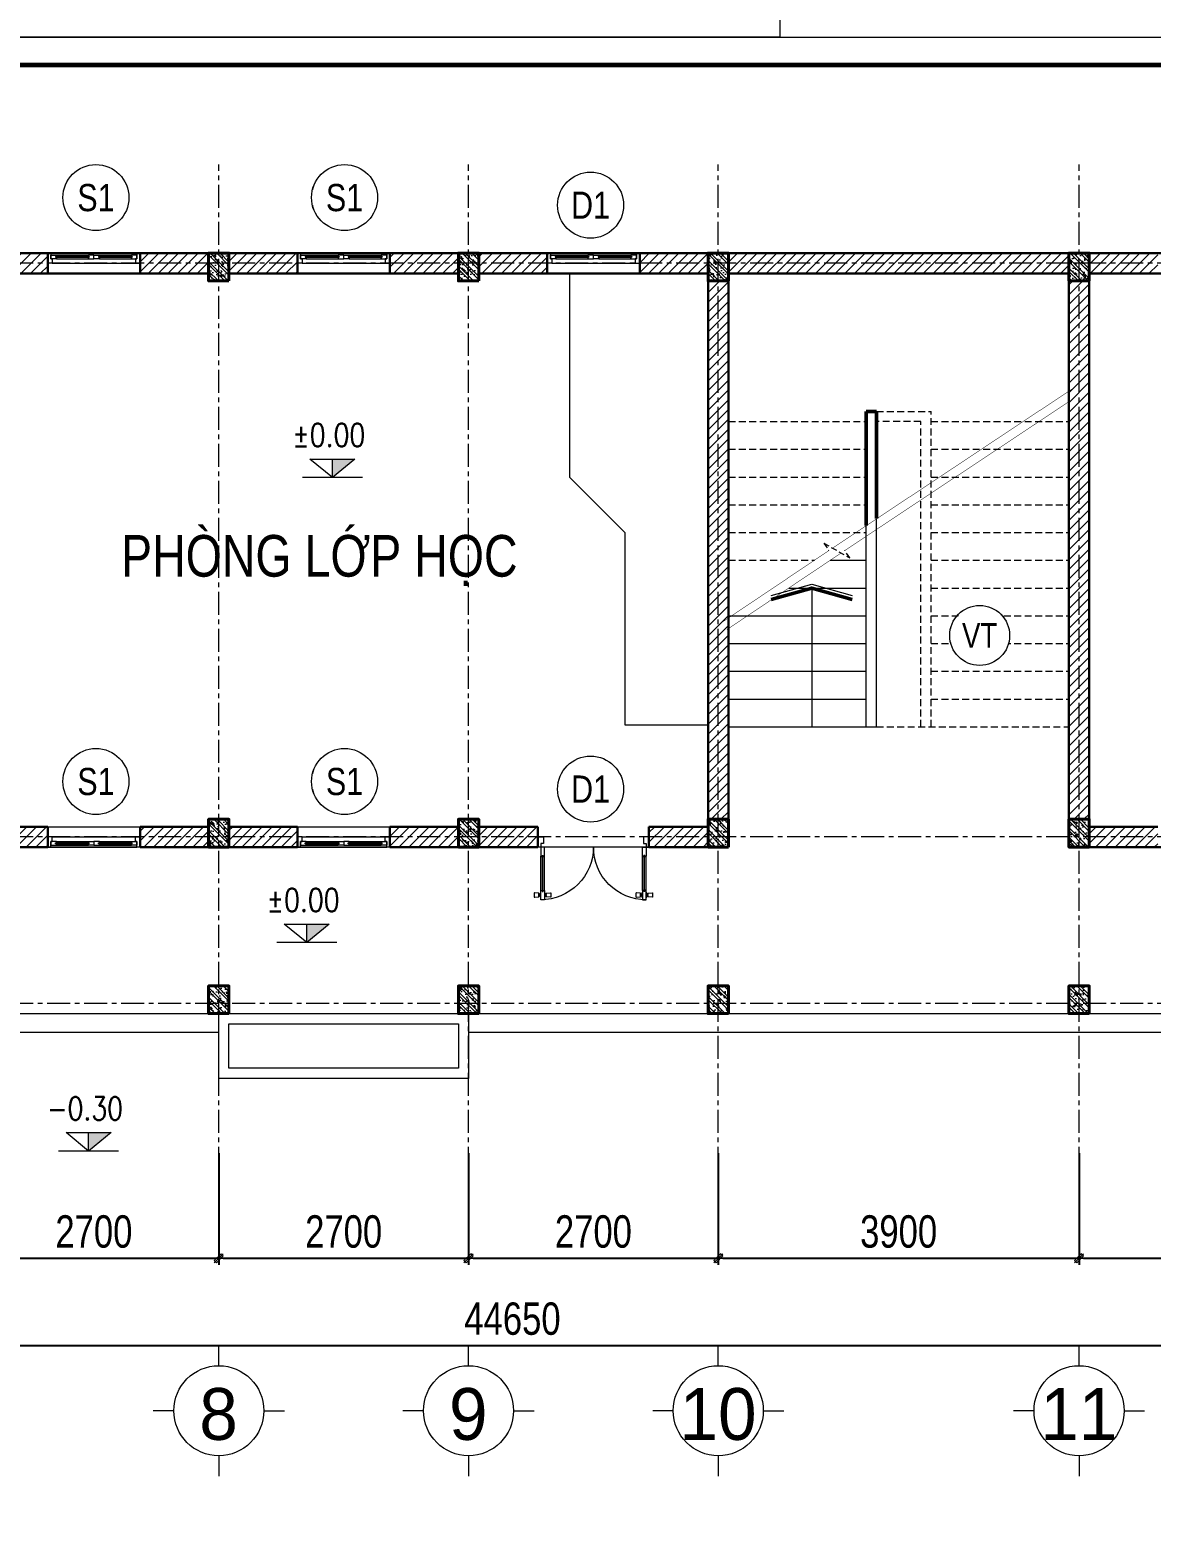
# Model space of a CAD drawing. Header units: millimetres. Extents: x 5243337 to 5938936, y 490824 to 785930.
# Drawn here: x 5810920 to 5823043, y 668511 to 684642 of the extents above; entities that cross this region are included whole.
import ezdxf
from ezdxf.enums import TextEntityAlignment as Align

# ---------------------------------------------------------------- set-up
doc = ezdxf.new("R2010")
doc.units = ezdxf.units.MM
doc.header["$MEASUREMENT"] = 0
doc.header["$PDMODE"] = 32
for name, pattern in [('ACAD_ISO07W100', [3, 0, -3]), ('CENTER', [2, 1.25, -0.25, 0.25, -0.25]), ('HIDDEN', [0.375, 0.25, -0.125]), ('HIDDEN2', [0.1875, 0.125, -0.0625])]:
    doc.linetypes.add(name, pattern=pattern)
doc.layers.get('0').update_dxf_attribs({"lineweight": 0})
doc.layers.get('Defpoints').update_dxf_attribs({"lineweight": 0})
for name, color, linetype, lineweight in [('0.15_Cua', 144, 'Continuous', 15), ('A-WIPEOUT', 254, 'ACAD_ISO07W100', 0), ('cat1', 30, 'Continuous', 50), ('dim', 144, 'Continuous', 13), ('EG Net khuat', 4, 'HIDDEN', 9), ('hatch1', 136, 'Continuous', 9), ('Khungten_LCDI', 7, 'Continuous', 25), ('LC Dim', 8, 'Continuous', 18), ('LC Hatch', 252, 'Continuous', 9), ('LC ISO', 153, 'Continuous', 13), ('LC Khac', 4, 'Continuous', 9), ('LC Net dam 1', 30, 'Continuous', 30), ('LC Net dam2', 6, 'Continuous', 40), ('LC Net manh', 9, 'Continuous', 5), ('LC Net thay', 7, 'Continuous', 25), ('LC Text1', 3, 'Continuous', 20), ('LC Text2', 7, 'Continuous', 25), ('manh1', 67, 'Continuous', 13), ('text', 1, 'Continuous', 20), ('thay1', 63, 'Continuous', 18), ('truc', 76, 'CENTER', 9)]:
    doc.layers.add(name, color=color, linetype=linetype, lineweight=lineweight)
doc.layers.add('KICHTHUOC', color=9, linetype='Continuous')
doc.styles.add('EG Hai', font='VHAVANB.TTF')
doc.styles.add('General text 2', font='arial.ttf')
doc.styles.add('HOATBIF', font='hoatbif.shx', dxfattribs={"width": 0.8})
doc.styles.add('Khungten', font='VHAVAN.TTF', dxfattribs={"width": 0.9, "height": 5000})
doc.styles.add('T1', font='Vnsimli.shx', dxfattribs={"width": 0.8})
doc.styles.add('T2', font='VHARIAL.TTF', dxfattribs={"width": 0.8})
doc.styles.add('Title', font='VHBLACK.TTF')
doc.dimstyles.new('1-100', dxfattribs={"dimscale": 100, "dimtxt": 2.5, "dimasz": 0.35, "dimexe": 0.5, "dimexo": 0, "dimgap": 0.8, "dimtad": 1, "dimdec": 0, "dimzin": 0, "dimdsep": 46, "dimtxsty": 'HOATBIF', "dimblk1": 'DOT', "dimblk2": 'DOT', "dimsah": 1, "dimcen": -1, "dimdle": 1, "dimclrd": 256, "dimclre": 256, "dimclrt": 4, "dimadec": 3, "dimazin": 2, "dimtfac": 0.333333, "dimtdec": 0, "dimtix": 1, "dimtmove": 2, "dimatfit": 3, "dimldrblk": 'DOT', "dimfxl": 1, "dimtvp": 0.833333, "dimtolj": 1, "dimtzin": 0, "dimarcsym": 0})
pattern_1 = [(45, (174971.07, -22090.29), (-53.0330086, 53.0330086), [])]

# ---------------------------------------------------------------- blocks, each defined once
blk = doc.blocks.new('DOT')
at = {"layer": 'dim'}
for p, q in [((-3, 0), (3, 0)), ((-1, -1), (1, 1))]:
    blk.add_line(p, q, dxfattribs=at)
blk.add_lwpolyline([(0.5, 1), (-1, -0.5), (-0.5, -1), (1, 0.5)], close=True, dxfattribs=at)
blk = doc.blocks.new('*D618')
at = {"layer": 'Defpoints', "color": 0, "ltscale": 300, "transparency": 16777216}
for p in [(5793813, 672501), (5838463, 672501), (5838463, 670422)]:
    blk.add_point(p, dxfattribs=at)
at = {"layer": 'LC Dim', "lineweight": -2, "ltscale": 300, "transparency": 16777216}
for p, q in [((5793813, 672501), (5793813, 670352)), ((5838463, 672501), (5838463, 670352)), ((5793862, 670422), (5838414, 670422))]:
    blk.add_line(p, q, dxfattribs=at)
at = {"layer": 'LC Dim', "lineweight": -2, "ltscale": 300, "transparency": 16777216, "xscale": 49, "yscale": 49, "zscale": 49, "rotation": 180}
blk.add_blockref('DOT', (5793813, 670422), dxfattribs=at)
at = {"layer": 'LC Dim', "lineweight": -2, "ltscale": 300, "transparency": 16777216, "xscale": 49, "yscale": 49, "zscale": 49}
blk.add_blockref('DOT', (5838463, 670422), dxfattribs=at)
at = {"layer": 'LC Dim', "color": 4, "ltscale": 300, "transparency": 16777216, "insert": (5816138, 670709), "char_height": 350, "attachment_point": 5, "style": 'HOATBIF'}
blk.add_mtext('\\A1;44650', dxfattribs=at)
blk = doc.blocks.new('_Dot')
at = {"color": 0, "linetype": 'ByBlock', "lineweight": -2}
blk.add_line((-0.5, 0), (-1, 0), dxfattribs=at)
at = {"color": 0, "linetype": 'ByBlock', "const_width": 0.5}
blk.add_lwpolyline([(-0.25, 0, 1), (0.25, 0, 1)], format="xyb", close=True, dxfattribs=at)
blk = doc.blocks.new('*D625')
at = {"layer": 'Defpoints', "color": 0, "ltscale": 300, "transparency": 16777216}
for p in [(5810263, 672501), (5812963, 672501), (5812963, 671364)]:
    blk.add_point(p, dxfattribs=at)
at = {"layer": 'LC Dim', "lineweight": -2, "ltscale": 300, "transparency": 16777216}
for p, q in [((5810263, 672501), (5810263, 671294)), ((5812963, 672501), (5812963, 671294)), ((5810312, 671364), (5812914, 671364))]:
    blk.add_line(p, q, dxfattribs=at)
at = {"layer": 'LC Dim', "lineweight": -2, "ltscale": 300, "transparency": 16777216, "xscale": 49, "yscale": 49, "zscale": 49, "rotation": 180}
blk.add_blockref('DOT', (5810263, 671364), dxfattribs=at)
at = {"layer": 'LC Dim', "lineweight": -2, "ltscale": 300, "transparency": 16777216, "xscale": 49, "yscale": 49, "zscale": 49}
blk.add_blockref('DOT', (5812963, 671364), dxfattribs=at)
at = {"layer": 'LC Dim', "color": 4, "ltscale": 300, "transparency": 16777216, "insert": (5811613, 671651), "char_height": 350, "attachment_point": 5, "style": 'HOATBIF'}
blk.add_mtext('\\A1;2700', dxfattribs=at)
blk = doc.blocks.new('*D627')
at = {"layer": 'Defpoints', "color": 0, "ltscale": 300, "transparency": 16777216}
for p in [(5812963, 672501), (5815663, 672501), (5815663, 671364)]:
    blk.add_point(p, dxfattribs=at)
at = {"layer": 'LC Dim', "lineweight": -2, "ltscale": 300, "transparency": 16777216}
for p, q in [((5812963, 672501), (5812963, 671294)), ((5815663, 672501), (5815663, 671294)), ((5813012, 671364), (5815614, 671364))]:
    blk.add_line(p, q, dxfattribs=at)
at = {"layer": 'LC Dim', "lineweight": -2, "ltscale": 300, "transparency": 16777216, "xscale": 49, "yscale": 49, "zscale": 49, "rotation": 180}
blk.add_blockref('DOT', (5812963, 671364), dxfattribs=at)
at = {"layer": 'LC Dim', "lineweight": -2, "ltscale": 300, "transparency": 16777216, "xscale": 49, "yscale": 49, "zscale": 49}
blk.add_blockref('DOT', (5815663, 671364), dxfattribs=at)
at = {"layer": 'LC Dim', "color": 4, "ltscale": 300, "transparency": 16777216, "insert": (5814313, 671651), "char_height": 350, "attachment_point": 5, "style": 'HOATBIF'}
blk.add_mtext('\\A1;2700', dxfattribs=at)
blk = doc.blocks.new('*D628')
at = {"layer": 'Defpoints', "color": 0, "ltscale": 300, "transparency": 16777216}
for p in [(5815663, 672501), (5818363, 672501), (5818363, 671364)]:
    blk.add_point(p, dxfattribs=at)
at = {"layer": 'LC Dim', "lineweight": -2, "ltscale": 300, "transparency": 16777216}
for p, q in [((5815663, 672501), (5815663, 671294)), ((5818363, 672501), (5818363, 671294)), ((5815712, 671364), (5818314, 671364))]:
    blk.add_line(p, q, dxfattribs=at)
at = {"layer": 'LC Dim', "lineweight": -2, "ltscale": 300, "transparency": 16777216, "xscale": 49, "yscale": 49, "zscale": 49, "rotation": 180}
blk.add_blockref('DOT', (5815663, 671364), dxfattribs=at)
at = {"layer": 'LC Dim', "lineweight": -2, "ltscale": 300, "transparency": 16777216, "xscale": 49, "yscale": 49, "zscale": 49}
blk.add_blockref('DOT', (5818363, 671364), dxfattribs=at)
at = {"layer": 'LC Dim', "color": 4, "ltscale": 300, "transparency": 16777216, "insert": (5817013, 671651), "char_height": 350, "attachment_point": 5, "style": 'HOATBIF'}
blk.add_mtext('\\A1;2700', dxfattribs=at)
blk = doc.blocks.new('*D629')
at = {"layer": 'Defpoints', "color": 0, "ltscale": 300, "transparency": 16777216}
for p in [(5818363, 672501), (5822263, 672501), (5822263, 671364)]:
    blk.add_point(p, dxfattribs=at)
at = {"layer": 'LC Dim', "lineweight": -2, "ltscale": 300, "transparency": 16777216}
for p, q in [((5818363, 672501), (5818363, 671294)), ((5822263, 672501), (5822263, 671294)), ((5818412, 671364), (5822214, 671364))]:
    blk.add_line(p, q, dxfattribs=at)
at = {"layer": 'LC Dim', "lineweight": -2, "ltscale": 300, "transparency": 16777216, "xscale": 49, "yscale": 49, "zscale": 49, "rotation": 180}
blk.add_blockref('DOT', (5818363, 671364), dxfattribs=at)
at = {"layer": 'LC Dim', "lineweight": -2, "ltscale": 300, "transparency": 16777216, "xscale": 49, "yscale": 49, "zscale": 49}
blk.add_blockref('DOT', (5822263, 671364), dxfattribs=at)
at = {"layer": 'LC Dim', "color": 4, "ltscale": 300, "transparency": 16777216, "insert": (5820313, 671651), "char_height": 350, "attachment_point": 5, "style": 'HOATBIF'}
blk.add_mtext('\\A1;3900', dxfattribs=at)
blk = doc.blocks.new('*D630')
at = {"layer": 'Defpoints', "color": 0, "ltscale": 300, "transparency": 16777216}
for p in [(5822263, 672501), (5824963, 672501), (5824963, 671364)]:
    blk.add_point(p, dxfattribs=at)
at = {"layer": 'LC Dim', "lineweight": -2, "ltscale": 300, "transparency": 16777216}
for p, q in [((5822263, 672501), (5822263, 671294)), ((5824963, 672501), (5824963, 671294)), ((5822312, 671364), (5824914, 671364))]:
    blk.add_line(p, q, dxfattribs=at)
at = {"layer": 'LC Dim', "lineweight": -2, "ltscale": 300, "transparency": 16777216, "xscale": 49, "yscale": 49, "zscale": 49, "rotation": 180}
blk.add_blockref('DOT', (5822263, 671364), dxfattribs=at)
at = {"layer": 'LC Dim', "lineweight": -2, "ltscale": 300, "transparency": 16777216, "xscale": 49, "yscale": 49, "zscale": 49}
blk.add_blockref('DOT', (5824963, 671364), dxfattribs=at)
at = {"layer": 'LC Dim', "color": 4, "ltscale": 300, "transparency": 16777216, "insert": (5823613, 671651), "char_height": 350, "attachment_point": 5, "style": 'HOATBIF'}
blk.add_mtext('\\A1;2700', dxfattribs=at)
blk = doc.blocks.new('TTRUC')
at = {"layer": 'LC ISO'}
for p, q in [((0, 6.95), (0, 10.13)), ((-6.95, 0), (-10.13, 0)), ((6.95, 0), (10.13, 0)), ((0, -6.95), (0, -10.13))]:
    blk.add_line(p, q, dxfattribs=at)
at = {"layer": 'LC Net manh'}
blk.add_circle((0, 0), 6.95, dxfattribs=at)
blk = doc.blocks.new('fsdfgsg')
at = {"layer": 'LC Hatch', "ltscale": 2}
h = blk.add_hatch(dxfattribs=at)
h.set_pattern_fill('BTCT', color=256, scale=20, angle=270)
h.set_pattern_definition([(320, (-309198.05, -458467.84), (-12.550427, -143.452037), [15, -165]), (265, (-309198.05, -458467.84), (150.438427, 27.750267), [12, -132]), (10.4514, (-309199.1, -458479.8), (137.88791, -115.701876), [12.748038, -140.228422]), (316.1842, (-309158.05, -458467.84), (-33.103803, -213.44821), [22.5, -247.5]), (6.6356, (-309160.81, -458485.63), (194.823574, -186.93254), [19.12206, -210.3426]), (261.1842, (-309158.05, -458467.84), (194.82372, -186.93239), [18, -198]), (291, (-309168.05, -458487.84), (-80.523778, -119.38141), [15, -165]), (236, (-309168.05, -458487.84), (145.03001, -48.663066), [12, -132]), (341.4514, (-309174.77, -458497.79), (64.5061, -168.044526), [12.748038, -140.228422]), (307.5, (-309198.055, -458467.84), (66.578771, -2.431971), [0, -130.4, 0, -134, 0, -132.5]), (277.5, (-309198.055, -458467.84), (78.882342, -52.6139075), [0, -76.4, 0, -127.4, 0, -50.5]), (237.5, (-309198.055, -458423.24), (-4.5109743, -106.764487), [0, -50, 0, -156, 0, -207]), (227.5, (-309198.055, -458403.24), (20.020996, -116.637234), [0, -65, 0, -103.6, 0, -147]), (315, (-309198.055, -458467.84), (53.033009, 53.033009), []), (315, (-309198.055, -458503.196), (53.033009, 53.033009), [])])
h.paths.add_polyline_path([(-110, 190), (-110, -110), (110, -110), (110, 190)])
at = {"layer": 'LC Net dam2', "ltscale": 2}
blk.add_lwpolyline([(110, -110), (110, 190), (-110, 190), (-110, -110)], close=True, dxfattribs=at)
blk = doc.blocks.new('*U62')
for p, q in [((35, 0), (965, 0)), ((50, -110), (950, -110)), ((560, -20), (905, -20)), ((560, -60), (905, -60))]:
    blk.add_line(p, q)
at = {"color": 8, "lineweight": 5}
for p, q in [((95, -20), (440, -20)), ((95, -35), (440, -35)), ((95, -45), (440, -45)), ((95, -60), (440, -60)), ((560, -20), (905, -20)), ((560, -35), (905, -35)), ((560, -45), (905, -45)), ((560, -60), (905, -60))]:
    blk.add_line(p, q, dxfattribs=at)
for points in [[(0, 0), (35, 0), (35, -60), (50, -60), (50, -110), (0, -110), (0, 0)], [(1000, 0), (965, 0), (965, -60), (950, -60), (950, -110), (1000, -110), (1000, 0)], [(560, -45), (560, -60), (500, -60), (500, -20), (560, -20), (560, -35), (550, -35), (550, -45), (560, -45)], [(905, -45), (905, -60), (965, -60), (965, -20), (905, -20), (905, -35), (915, -35), (915, -45), (905, -45)]]:
    blk.add_lwpolyline(points)
for points in [[(35, -20), (95, -20), (95, -35), (85, -35), (85, -45), (95, -45), (95, -60), (35, -60)], [(500, -20), (440, -20), (440, -35), (450, -35), (450, -45), (440, -45), (440, -60), (500, -60)]]:
    blk.add_lwpolyline(points, close=True)
for points in [[(95, -29, -0.312187), (102, -35, -0.312187)], [(95, -51, 0.312187), (102, -45, 0.312187)], [(440, -29, 0.312187), (433, -35, 0.312187)], [(440, -51, -0.312187), (433, -45, -0.312187)]]:
    blk.add_lwpolyline(points, format="xyb", dxfattribs=at)
for centre, start, end in [((559, -37), 14.2151, 83.5658), ((559, -43), 276.4342, 345.7849), ((906, -37), 96.4342, 165.7849), ((906, -43), 194.2151, 263.5658)]:
    blk.add_arc(centre, 8.25, start, end, dxfattribs=at)
blk = doc.blocks.new('*U19')
at = {"layer": 'A-WIPEOUT'}
blk.add_lwpolyline([(0, 4.25), (-2.5, 3.44), (-4.04, 1.31), (-4.04, -1.31), (-2.5, -3.44), (0, -4.25), (2.5, -3.44), (4.04, -1.31), (4.04, 1.31), (2.5, 3.44)], close=True, dxfattribs=at)
blk.add_wipeout([(0, 4.25), (-2.5, 3.44), (-4.04, 1.31), (-4.04, -1.31), (-2.5, -3.44), (0, -4.25), (2.5, -3.44), (4.04, -1.31), (4.04, 1.31), (2.5, 3.44)]).dxf.layer = 'A-WIPEOUT'
blk.add_circle((0, 0), 4.25)
at = {"layer": 'text', "style": 'General text 2', "width": 0.8, "flags": 8}
blk.add_attdef('SYMBOL', text='', height=3.5, dxfattribs=at).set_placement((0, 0), align=Align.MIDDLE_CENTER)
blk = doc.blocks.new('*U58')
for p, q in [((30, -469), (30, -100)), ((70, -469), (70, -100)), ((1130, -469), (1130, -100)), ((1170, -469), (1170, -100))]:
    blk.add_line(p, q)
at = {"color": 8, "lineweight": 9}
for p, q in [((48, -479), (48, -90)), ((52, -479), (52, -90)), ((1148, -479), (1148, -90)), ((1152, -479), (1152, -90))]:
    blk.add_line(p, q, dxfattribs=at)
for points in [[(30, 0), (0, 0), (0, 110), (60, 110), (60, 40), (30, 40), (30, 0)], [(55, -100), (70, -100), (70, 0), (30, 0), (30, -100), (45, -100), (45, -90), (55, -90), (55, -100)], [(1145, -100), (1130, -100), (1130, 0), (1170, 0), (1170, -100), (1155, -100), (1155, -90), (1145, -90), (1145, -100)], [(1170, 0), (1200, 0), (1200, 110), (1140, 110), (1140, 40), (1170, 40), (1170, 0)], [(55, -469), (70, -469), (70, -569), (30, -569), (30, -469), (45, -469), (45, -479), (55, -479), (55, -469)], [(1145, -469), (1130, -469), (1130, -569), (1170, -569), (1170, -469), (1155, -469), (1155, -479), (1145, -479), (1145, -469)], [(20, -514), (10, -514), (10, -524), (20, -524)], [(80, -514), (90, -514), (90, -524), (80, -524)], [(1120, -514), (1110, -514), (1110, -524), (1120, -524)], [(1180, -514), (1190, -514), (1190, -524), (1180, -524)]]:
    blk.add_lwpolyline(points)
for points in [[(5, -498), (-35, -494, 0.443716), (-40, -499), (-40, -538, 0.443716), (-35, -543), (5, -539, 0.385314), (10, -534), (10, -503, 0.385314)], [(95, -498), (135, -494, -0.443716), (140, -499), (140, -538, -0.443716), (135, -543), (95, -539, -0.385314), (90, -534), (90, -503, -0.385314)], [(1105, -498), (1065, -494, 0.443716), (1060, -499), (1060, -538, 0.443716), (1065, -543), (1105, -539, 0.385314), (1110, -534), (1110, -503, 0.385314)], [(1195, -498), (1235, -494, -0.443716), (1240, -499), (1240, -538, -0.443716), (1235, -543), (1195, -539, -0.385314), (1190, -534), (1190, -503, -0.385314)]]:
    blk.add_lwpolyline(points, format="xyb", close=True)
at = {"color": 8, "lineweight": 5}
for centre, start, end in [((32, -1), 269.7667, 0.0919), ((1168, -1), 179.9081, 270.2333)]:
    blk.add_arc(centre, 568, start, end, dxfattribs=at)
at = {"color": 8, "lineweight": 9}
for centre, start, end in [((47, -99), 186.4342, 273.2898), ((53, -99), 266.7102, 353.5658), ((1147, -99), 186.4342, 273.2898), ((1153, -99), 266.7102, 353.5658), ((47, -470), 86.7102, 173.5658), ((53, -470), 6.4342, 93.2898), ((1147, -470), 86.7102, 173.5658), ((1153, -470), 6.4342, 93.2898)]:
    blk.add_arc(centre, 8.25, start, end, dxfattribs=at)
for centre, start, end in [((70, -519), 143.1301, 216.8699), ((30, -519), 323.1301, 36.8699), ((1170, -519), 143.1301, 216.8699), ((1130, -519), 323.1301, 36.8699)]:
    blk.add_arc(centre, 50, start, end)
blk = doc.blocks.new('Caodo1')
at = {"layer": 'LC Text1'}
blk.add_hatch(color=256, dxfattribs=at).paths.add_polyline_path([(0, 200), (0, 0), (243, 200)])
for p, q in [((0, 0), (0, 200)), ((324, 0), (-324, 0))]:
    blk.add_line(p, q, dxfattribs=at)
blk.add_lwpolyline([(-243, 200), (243, 200), (0, 0), (0, 0)], close=True, dxfattribs=at)
at = {"layer": 'LC Text1', "style": 'T1', "width": 0.8}
blk.add_attdef('%%P0,00', text='', height=250, dxfattribs=at).set_placement((-39, 460), align=Align.MIDDLE_CENTER)
blk = doc.blocks.new('ha tang Nui Beo')
at = {"layer": 'Defpoints', "lineweight": 0}
blk.add_lwpolyline([(-1200, -14850), (-1200, 14850), (40800, 14850), (40800, -14850)], close=True, dxfattribs=at)
at = {"layer": 'Khungten_LCDI', "color": 5, "lineweight": 60}
blk.add_lwpolyline([(0, -14650), (0, 14650), (40600, 14650), (40600, -14650)], close=True, dxfattribs=at)
at = {"color": 7, "style": 'Khungten', "width": 0.8}
for tag, p in [('REVISION', (39499, -10746)), ('NGAYHT', (39546, -11609))]:
    blk.add_attdef(tag, text='', height=200, dxfattribs=at).set_placement(p, align=Align.CENTER)
at = {"layer": 'LC Text1', "style": 'Title', "width": 1.485915}
for tag, p, p2 in [('TENBANVE1', (36913, -8886), (40339, -8886)), ('TENBANVE2', (36913, -9562), (40339, -9562))]:
    blk.add_attdef(tag, text='', height=250, dxfattribs=at).set_placement(p, p2, align=Align.FIT)
at = {"layer": 'LC Text1', "style": 'Title', "width": 0.7}
blk.add_attdef('SOBANVE', text='', height=250, dxfattribs=at).set_placement((39562, -13896), align=Align.CENTER)

msp = doc.modelspace()

# ---------------------------------------------------------------- hatches: boundary and pattern name
at = {"layer": 'hatch1'}
h = msp.add_hatch(dxfattribs=at)
h.set_pattern_fill('ANSI31', color=256, scale=600)
h.set_pattern_definition(pattern_1)
h.paths.add_polyline_path([(5794773.2, 682228.5), (5793923.2, 682228.5), (5793923.2, 682008.5), (5794773.2, 682008.5)])
h.paths.add_polyline_path([(5796403.2, 682228.5), (5795773.2, 682228.5), (5795773.2, 682118.5), (5795773.2, 682008.5), (5796403.2, 682008.5)])
h.paths.add_polyline_path([(5797363.2, 682228.5), (5796623.2, 682228.5), (5796623.2, 682008.5), (5797363.2, 682008.5)])
h.paths.add_polyline_path([(5799103.2, 682228.5), (5798363.2, 682228.5), (5798363.2, 682118.5), (5798363.2, 682008.5), (5799103.2, 682008.5)])
h.paths.add_polyline_path([(5800063.2, 682228.5), (5799323.2, 682228.5), (5799323.2, 682008.5), (5800063.2, 682008.5)])
h.paths.add_polyline_path([(5801803.2, 682228.5), (5801063.2, 682228.5), (5801063.2, 682118.5), (5801063.2, 682008.5), (5801803.2, 682008.5)])
h.paths.add_polyline_path([(5802763.2, 682228.5), (5802023.2, 682228.5), (5802023.2, 682008.5), (5802763.2, 682008.5)])
h.paths.add_polyline_path([(5804503.2, 682228.5), (5803763.2, 682228.5), (5803763.2, 682118.5), (5803763.2, 682008.5), (5804503.2, 682008.5)])
h.paths.add_polyline_path([(5805463.2, 682228.5), (5804723.2, 682228.5), (5804723.2, 682008.5), (5805463.2, 682008.5)])
h.paths.add_polyline_path([(5807203.2, 682228.5), (5806463.2, 682228.5), (5806463.2, 682118.5), (5806463.2, 682008.5), (5807203.2, 682008.5)])
h.paths.add_polyline_path([(5808163.2, 682228.5), (5807423.2, 682228.5), (5807423.2, 682008.5), (5808163.2, 682008.5)])
h.paths.add_polyline_path([(5809903.2, 682228.5), (5809163.2, 682228.5), (5809163.2, 682118.5), (5809163.2, 682008.5), (5809903.2, 682008.5)])
h.paths.add_polyline_path([(5811113.2, 682228.5), (5810373.2, 682228.5), (5810373.2, 682008.5), (5811113.2, 682008.5)])
h.paths.add_polyline_path([(5812853.2, 682228.5), (5812113.2, 682228.5), (5812113.2, 682118.5), (5812113.2, 682008.5), (5812853.2, 682008.5)])
h.paths.add_polyline_path([(5813813.2, 682228.5), (5813073.2, 682228.5), (5813073.2, 682008.5), (5813813.2, 682008.5)])
h.paths.add_polyline_path([(5815553.2, 682228.5), (5814813.2, 682228.5), (5814813.2, 682118.5), (5814813.2, 682008.5), (5815553.2, 682008.5)])
h.paths.add_polyline_path([(5816513.2, 682228.5), (5815773.2, 682228.5), (5815773.2, 682008.5), (5816513.2, 682008.5)])
h.paths.add_polyline_path([(5818253.2, 682228.5), (5817513.2, 682228.5), (5817513.2, 682118.5), (5817513.2, 682008.5), (5818253.2, 682008.5)])
h.paths.add_polyline_path([(5822153.2, 682228.5), (5818473.2, 682228.5), (5818473.2, 682008.5), (5822153.2, 682008.5)])
h.paths.add_polyline_path([(5823113.2, 682228.5), (5822373.2, 682228.5), (5822373.2, 682008.5), (5823113.2, 682008.5)])
h.paths.add_polyline_path([(5824853.2, 682228.5), (5824113.2, 682228.5), (5824113.2, 682118.5), (5824113.2, 682008.5), (5824853.2, 682008.5)])
h.paths.add_polyline_path([(5825813.2, 682228.5), (5825073.2, 682228.5), (5825073.2, 682008.5), (5825813.2, 682008.5)])
h.paths.add_polyline_path([(5827553.2, 682228.5), (5826813.2, 682228.5), (5826813.2, 682118.5), (5826813.2, 682008.5), (5827553.2, 682008.5)])
h.paths.add_polyline_path([(5828513.2, 682228.5), (5827773.2, 682228.5), (5827773.2, 682008.5), (5828513.2, 682008.5)])
h.paths.add_polyline_path([(5830253.2, 682228.5), (5829513.2, 682228.5), (5829513.2, 682008.5), (5830253.2, 682008.5)])
h.paths.add_polyline_path([(5831213.2, 682228.5), (5830473.2, 682228.5), (5830473.2, 682008.5), (5831213.2, 682008.5)])
h.paths.add_polyline_path([(5832953.2, 682228.5), (5832213.2, 682228.5), (5832213.2, 682118.5), (5832213.2, 682008.5), (5832953.2, 682008.5)])
h.paths.add_polyline_path([(5833913.2, 682228.5), (5833173.2, 682228.5), (5833173.2, 682008.5), (5833913.2, 682008.5)])
h.paths.add_polyline_path([(5835653.2, 682228.5), (5834913.2, 682228.5), (5834913.2, 682118.5), (5834913.2, 682008.5), (5835653.2, 682008.5)])
h.paths.add_polyline_path([(5836613.2, 682228.5), (5835873.2, 682228.5), (5835873.2, 682008.5), (5836613.2, 682008.5)])
h.paths.add_polyline_path([(5838353.2, 682228.5), (5837613.2, 682228.5), (5837613.2, 682118.5), (5837613.2, 682008.5), (5838353.2, 682008.5)])
h = msp.add_hatch(dxfattribs=at)
h.set_pattern_fill('ANSI31', color=256, scale=600)
h.set_pattern_definition(pattern_1)
h.paths.add_polyline_path([(5822373.2, 681928.5), (5822153.2, 681928.5), (5822153.2, 676108.5), (5822373.2, 676108.5)])
h = msp.add_hatch(dxfattribs=at)
h.set_pattern_fill('ANSI31', color=256, scale=600)
h.set_pattern_definition(pattern_1)
h.paths.add_polyline_path([(5794663.2, 676028.5), (5793923.2, 676028.5), (5793923.2, 675808.5), (5794663.2, 675808.5), (5794663.2, 675918.5)])
h.paths.add_polyline_path([(5796403.2, 676028.5), (5795663.2, 676028.5), (5795663.2, 675808.5), (5796403.2, 675808.5)])
h.paths.add_polyline_path([(5797363.2, 676028.5), (5796623.2, 676028.5), (5796623.2, 675808.5), (5797363.2, 675808.5), (5797363.2, 675918.5)])
h.paths.add_polyline_path([(5799103.2, 676028.5), (5798363.2, 676028.5), (5798363.2, 675808.5), (5799103.2, 675808.5)])
h.paths.add_polyline_path([(5799963.2, 676028.5), (5799323.2, 676028.5), (5799323.2, 675808.5), (5799963.2, 675808.5)])
h.paths.add_polyline_path([(5801803.2, 676028.5), (5801163.2, 676028.5), (5801163.2, 675808.5), (5801803.2, 675808.5)])
h.paths.add_polyline_path([(5802763.2, 675918.5), (5802763.2, 676028.5), (5802023.2, 676028.5), (5802023.2, 675808.5), (5802763.2, 675808.5)])
h.paths.add_polyline_path([(5804503.2, 676028.5), (5803763.2, 676028.5), (5803763.2, 675808.5), (5804503.2, 675808.5)])
h.paths.add_polyline_path([(5805463.2, 675918.5), (5805463.2, 676028.5), (5804723.2, 676028.5), (5804723.2, 675808.5), (5805463.2, 675808.5)])
h.paths.add_polyline_path([(5807203.2, 676028.5), (5806463.2, 676028.5), (5806463.2, 675808.5), (5807203.2, 675808.5)])
h.paths.add_polyline_path([(5808063.2, 676028.5), (5807423.2, 676028.5), (5807423.2, 675808.5), (5808063.2, 675808.5)])
h.paths.add_polyline_path([(5809903.2, 676028.5), (5809263.2, 676028.5), (5809263.2, 675808.5), (5809903.2, 675808.5)])
h.paths.add_polyline_path([(5811113.2, 676028.5), (5810373.2, 676028.5), (5810373.2, 675808.5), (5811113.2, 675808.5), (5811113.2, 675918.5)])
h.paths.add_polyline_path([(5812853.2, 676028.5), (5812113.2, 676028.5), (5812113.2, 675808.5), (5812853.2, 675808.5)])
h.paths.add_polyline_path([(5813813.2, 675918.5), (5813813.2, 676028.5), (5813073.2, 676028.5), (5813073.2, 675808.5), (5813813.2, 675808.5)])
h.paths.add_polyline_path([(5815553.2, 676028.5), (5814813.2, 676028.5), (5814813.2, 675808.5), (5815553.2, 675808.5)])
h.paths.add_polyline_path([(5816413.2, 676028.5), (5815773.2, 676028.5), (5815773.2, 675808.5), (5816413.2, 675808.5)])
h.paths.add_polyline_path([(5818253.2, 676028.5), (5817613.2, 676028.5), (5817613.2, 675808.5), (5818253.2, 675808.5)])
h.paths.add_polyline_path([(5823113.2, 676028.5), (5822373.2, 676028.5), (5822373.2, 675808.5), (5823113.2, 675808.5)])
h.paths.add_polyline_path([(5824853.2, 676028.5), (5824113.2, 676028.5), (5824113.2, 675808.5), (5824853.2, 675808.5)])
h.paths.add_polyline_path([(5825813.2, 675918.5), (5825813.2, 676028.5), (5825073.2, 676028.5), (5825073.2, 675808.5), (5825813.2, 675808.5)])
h.paths.add_polyline_path([(5827553.2, 676028.5), (5826813.2, 676028.5), (5826813.2, 675808.5), (5827553.2, 675808.5)])
h.paths.add_polyline_path([(5828413.2, 675918.5), (5828413.2, 676028.5), (5827773.2, 676028.5), (5827773.2, 675808.5), (5828413.2, 675808.5)])
h.paths.add_polyline_path([(5830253.2, 676028.5), (5829613.2, 676028.5), (5829613.2, 675808.5), (5830253.2, 675808.5)])
h.paths.add_polyline_path([(5831113.2, 676028.5), (5830473.2, 676028.5), (5830473.2, 675808.5), (5831113.2, 675808.5)])
h.paths.add_polyline_path([(5832953.2, 676028.5), (5832313.2, 676028.5), (5832313.2, 675808.5), (5832953.2, 675808.5)])
h.paths.add_polyline_path([(5833913.2, 675918.5), (5833913.2, 676028.5), (5833173.2, 676028.5), (5833173.2, 675808.5), (5833913.2, 675808.5)])
h.paths.add_polyline_path([(5835653.2, 676028.5), (5833913.2, 676028.5), (5833913.2, 675808.5), (5835653.2, 675808.5)])
h.paths.add_polyline_path([(5836513.2, 675918.5), (5836513.2, 676028.5), (5835873.2, 676028.5), (5835873.2, 675808.5), (5836513.2, 675808.5)])
h.paths.add_polyline_path([(5838353.2, 676028.5), (5837713.2, 676028.5), (5837713.2, 675808.5), (5838353.2, 675808.5)])

# ---------------------------------------------------------------- linework, layer by layer
at = {"layer": 'cat1'}
for p, q in [((5820073.2, 680518.5), (5819963.2, 680518.5)), ((5819963.2, 680518.5), (5819963.2, 679285)), ((5820073.2, 679358.8), (5820073.2, 680518.5))]:
    msp.add_line(p, q, dxfattribs=at)
msp.add_lwpolyline([(5818935.7, 678484.2), (5819373.2, 678608.5), (5819810.7, 678484.2)], dxfattribs=at)
at = {"layer": 'Defpoints', "lineweight": 0}
msp.add_lwpolyline([(5785781.5, 684563.2), (5785781.5, 708073.2), (5819028, 708073.2), (5819028, 684563.2)], close=True, dxfattribs=at)
at = {"layer": 'EG Net khuat', "linetype": 'HIDDEN2', "ltscale": 500}
for p, q in [((5819503.7, 679094.4), (5819558.1, 679013.2)), ((5819503.7, 679094.4), (5819784.7, 678933.9)), ((5819784.7, 678933.9), (5819730.6, 679014.5))]:
    msp.add_line(p, q, dxfattribs=at)
at = {"layer": 'EG Net khuat', "linetype": 'HIDDEN2', "ltscale": 500, "const_width": 5}
for points in [[(5819598.4, 679040.3), (5822207.8, 680773)], [(5819730.6, 679014.5), (5822207.8, 680658.6)], [(5818403.2, 678238.5), (5819558.1, 679013.2)], [(5818454.7, 678158.6), (5819690.6, 678987.6)]]:
    msp.add_lwpolyline(points, dxfattribs=at)
at = {"layer": 'LC Khac', "ltscale": 2}
msp.add_line((5819373.2, 678608.5), (5819373.2, 677108.5), dxfattribs=at)
at = {"layer": 'LC Net dam 1', "ltscale": 2}
for p, q in [((5838573.2, 682228.5), (5810153.2, 682228.5)), ((5812853.2, 682008.5), (5810373.2, 682008.5)), ((5815553.2, 682008.5), (5813073.2, 682008.5)), ((5818253.2, 682008.5), (5815773.2, 682008.5)), ((5818253.2, 676028.5), (5818253.2, 682008.5)), ((5822153.2, 682008.5), (5818473.2, 682008.5)), ((5818473.2, 675808.5), (5818473.2, 682008.5)), ((5822153.2, 675808.5), (5822153.2, 682008.5)), ((5824853.2, 682008.5), (5822373.2, 682008.5)), ((5822373.2, 676028.5), (5822373.2, 682008.5)), ((5811113.2, 676028.5), (5810373.2, 676028.5)), ((5812853.2, 676028.5), (5812113.2, 676028.5)), ((5813813.2, 676028.5), (5813073.2, 676028.5)), ((5815553.2, 676028.5), (5814813.2, 676028.5)), ((5816413.2, 676028.5), (5815773.2, 676028.5)), ((5818253.2, 676028.5), (5817613.2, 676028.5)), ((5823113.2, 676028.5), (5822373.2, 676028.5)), ((5811113.2, 675808.5), (5810153.2, 675808.5)), ((5813813.2, 675808.5), (5812113.2, 675808.5)), ((5816413.2, 675808.5), (5814813.2, 675808.5)), ((5818473.2, 675808.5), (5817613.2, 675808.5)), ((5828513.2, 675808.5), (5822153.2, 675808.5))]:
    msp.add_line(p, q, dxfattribs=at)
at = {"layer": 'LC Net dam 1'}
for p, q in [((5811113.2, 682008.5), (5811113.2, 682228.5)), ((5812113.2, 682008.5), (5812113.2, 682228.5)), ((5813813.2, 682008.5), (5813813.2, 682228.5)), ((5814813.2, 682008.5), (5814813.2, 682228.5)), ((5816513.2, 682008.5), (5816513.2, 682228.5)), ((5817513.2, 682008.5), (5817513.2, 682228.5)), ((5811113.2, 676028.5), (5811113.2, 675808.5)), ((5812113.2, 676028.5), (5812113.2, 675808.5)), ((5813813.2, 676028.5), (5813813.2, 675808.5)), ((5814813.2, 676028.5), (5814813.2, 675808.5)), ((5816413.2, 675808.5), (5816413.2, 676028.5)), ((5817613.2, 675808.5), (5817613.2, 676028.5))]:
    msp.add_line(p, q, dxfattribs=at)
at = {"layer": 'manh1', "linetype": 'HIDDEN', "ltscale": 300}
for p, q in [((5818473.2, 680408.5), (5819963.2, 680408.5)), ((5819963.2, 679237.6), (5819963.2, 680518.5)), ((5820073.2, 680518.5), (5820663.2, 680518.5)), ((5820073.2, 679277.9), (5820073.2, 680408.5)), ((5820553.2, 680408.5), (5820073.2, 680408.5)), ((5820553.2, 677108.5), (5820553.2, 680408.5)), ((5820663.2, 677108.5), (5820663.2, 680518.5)), ((5820663.2, 680408.5), (5822153.2, 680408.5)), ((5818473.2, 680108.5), (5819963.2, 680108.5)), ((5820663.2, 680108.5), (5822153.2, 680108.5)), ((5818473.2, 679808.5), (5819963.2, 679808.5)), ((5820663.2, 679808.5), (5822153.2, 679808.5)), ((5818473.2, 679508.5), (5819963.2, 679508.5)), ((5820663.2, 679508.5), (5822153.2, 679508.5)), ((5818473.2, 679208.5), (5819963.2, 679208.5)), ((5820663.2, 679208.5), (5822153.2, 679208.5)), ((5818473.2, 678908.5), (5819401.9, 678908.5)), ((5820663.2, 678908.5), (5822153.2, 678908.5)), ((5820663.2, 678608.5), (5822153.2, 678608.5)), ((5820663.2, 678308.5), (5822153.2, 678308.5)), ((5820663.2, 678008.5), (5822153.2, 678008.5)), ((5820663.2, 677708.5), (5822153.2, 677708.5)), ((5820663.2, 677408.5), (5822153.2, 677408.5)), ((5820073.2, 677108.5), (5822153.2, 677108.5))]:
    msp.add_line(p, q, dxfattribs=at)
at = {"layer": 'manh1'}
msp.add_line((5817613.2, 675808.5), (5816413.2, 675808.5), dxfattribs=at)
at = {"layer": 'thay1', "ltscale": 2}
for p, q in [((5819963.2, 677108.5), (5819963.2, 679237.6)), ((5820073.2, 677108.5), (5820073.2, 679277.9)), ((5819572.5, 678908.5), (5819963.2, 678908.5)), ((5819125.3, 678608.5), (5819963.2, 678608.5)), ((5818473.2, 678308.5), (5819963.2, 678308.5)), ((5818473.2, 678008.5), (5819963.2, 678008.5)), ((5818473.2, 677708.5), (5819963.2, 677708.5)), ((5818473.2, 677408.5), (5819963.2, 677408.5)), ((5818473.2, 677108.5), (5820073.2, 677108.5))]:
    msp.add_line(p, q, dxfattribs=at)
at = {"layer": 'thay1'}
for p, q in [((5793703.2, 674008.5), (5838573.2, 674008.5)), ((5807313.2, 673808.5), (5812963.2, 673808.5)), ((5815663.2, 673808.5), (5824963.2, 673808.5))]:
    msp.add_line(p, q, dxfattribs=at)
for points in [[(5811113.2, 682008.5), (5812113.2, 682008.5), (5812113.2, 682228.5), (5811113.2, 682228.5)], [(5813813.2, 682008.5), (5814813.2, 682008.5), (5814813.2, 682228.5), (5813813.2, 682228.5)], [(5816513.2, 682008.5), (5817513.2, 682008.5), (5817513.2, 682228.5), (5816513.2, 682228.5)], [(5811113.2, 676028.5), (5812113.2, 676028.5), (5812113.2, 675808.5), (5811113.2, 675808.5)], [(5813813.2, 676028.5), (5814813.2, 676028.5), (5814813.2, 675808.5), (5813813.2, 675808.5)], [(5812963.2, 674008.5), (5815663.2, 674008.5), (5815663.2, 673308.7), (5812963.2, 673308.7)], [(5813073.2, 673898.5), (5815553.2, 673898.5), (5815553.2, 673418.7), (5813073.2, 673418.7)]]:
    msp.add_lwpolyline(points, close=True, dxfattribs=at)
for points in [[(5816753.2, 682008.5), (5816753.2, 679808.5), (5817353.2, 679208.5), (5817353.2, 677128.5), (5818253.2, 677128.5)], [(5818935.7, 678527), (5819373.2, 678651.3), (5819810.7, 678527)]]:
    msp.add_lwpolyline(points, dxfattribs=at)
at = {"layer": 'truc', "ltscale": 200}
for p, q in [((5812963.2, 672318.6), (5812963.2, 683185.4)), ((5815663.2, 672318.6), (5815663.2, 683185.4)), ((5818363.2, 672318.6), (5818363.2, 683185.4)), ((5822263.2, 672318.6), (5822263.2, 683185.4)), ((5840557.7, 682118.5), (5791624.8, 682118.5)), ((5840557.7, 675918.5), (5791624.8, 675918.5)), ((5840557.7, 674118.5), (5791624.8, 674118.5))]:
    msp.add_line(p, q, dxfattribs=at)

# ---------------------------------------------------------------- block references
at = {"layer": '0.15_Cua'}
for p in [(5811113.2, 682228.5), (5813813.2, 682228.5), (5816513.2, 682228.5)]:
    msp.add_blockref('*U62', p, dxfattribs=at)
at = {"layer": '0.15_Cua', "xscale": -1, "rotation": 180}
for p in [(5811113.2, 675808.5), (5813813.2, 675808.5)]:
    msp.add_blockref('*U62', p, dxfattribs=at)
at = {"layer": '0.15_Cua', "xscale": -1}
msp.add_blockref('*U58', (5817613.2, 675808.5), dxfattribs=at)
at = {"layer": 'KICHTHUOC', "ltscale": 300, "xscale": 70, "yscale": 70, "zscale": 70}
for p in [(5812963.2, 669716.2), (5815663.2, 669716.2), (5818363.2, 669716.2), (5822263.2, 669716.2)]:
    msp.add_blockref('TTRUC', p, dxfattribs=at)
at = {"layer": 'LC Dim'}
for p in [(5812963.2, 682038.5), (5815663.2, 682038.5), (5818363.2, 682038.5), (5822263.2, 682038.5), (5812963.2, 675918.5), (5815663.2, 675918.5), (5818363.2, 675918.5), (5822263.2, 675918.5), (5812963.2, 674118.5), (5815663.2, 674118.5), (5818363.2, 674118.5), (5822263.2, 674118.5)]:
    msp.add_blockref('fsdfgsg', p, dxfattribs=at)
at = {"layer": 'LC Net manh'}
ref = msp.add_blockref('*U19', (5811635, 682829.3), dxfattribs=dict(at, xscale=84, yscale=84, zscale=84))
ref.add_attrib('SYMBOL', 'S1', dxfattribs={"layer": 'text', "height": 294, "style": 'General text 2', "width": 0.8}).set_placement((5811635, 682829.3), align=Align.MIDDLE_CENTER)
ref = msp.add_blockref('*U19', (5814322.5, 682829.3), dxfattribs=dict(at, xscale=84, yscale=84, zscale=84))
ref.add_attrib('SYMBOL', 'S1', dxfattribs={"layer": 'text', "height": 294, "style": 'General text 2', "width": 0.8}).set_placement((5814322.5, 682829.3), align=Align.MIDDLE_CENTER)
ref = msp.add_blockref('*U19', (5816982.5, 682747.3), dxfattribs=dict(at, xscale=84, yscale=84, zscale=84))
ref.add_attrib('SYMBOL', 'D1', dxfattribs={"layer": 'text', "height": 294, "style": 'General text 2', "width": 0.8}).set_placement((5816982.5, 682747.3), align=Align.MIDDLE_CENTER)
ref = msp.add_blockref('*U19', (5811635, 676517.3), dxfattribs=dict(at, xscale=84, yscale=84, zscale=84))
ref.add_attrib('SYMBOL', 'S1', dxfattribs={"layer": 'text', "height": 294, "style": 'General text 2', "width": 0.8}).set_placement((5811635, 676517.3), align=Align.MIDDLE_CENTER)
ref = msp.add_blockref('*U19', (5814322.5, 676517.3), dxfattribs=dict(at, xscale=84, yscale=84, zscale=84))
ref.add_attrib('SYMBOL', 'S1', dxfattribs={"layer": 'text', "height": 294, "style": 'General text 2', "width": 0.8}).set_placement((5814322.5, 676517.3), align=Align.MIDDLE_CENTER)
at = {"layer": 'LC Text1'}
ref = msp.add_blockref('Caodo1', (5814192.1, 679803.2), dxfattribs=at)
ref.add_attrib('%%P0,00', '%%p0.00', dxfattribs={"layer": 'LC Text2', "height": 250, "style": 'T1', "width": 0.8}).set_placement((5814153, 680262.7), align=Align.MIDDLE_CENTER)
ref = msp.add_blockref('Caodo1', (5813914.1, 674776.2), dxfattribs=at)
ref.add_attrib('%%P0,00', '%%p0.00', dxfattribs={"layer": 'LC Text2', "height": 250, "style": 'T1', "width": 0.8}).set_placement((5813875, 675235.7), align=Align.MIDDLE_CENTER)
ref = msp.add_blockref('Caodo1', (5811555.6, 672523.2), dxfattribs=at)
ref.add_attrib('%%P0,00', '-0.30', dxfattribs={"layer": 'LC Text2', "height": 250, "style": 'T1', "width": 0.8}).set_placement((5811516.5, 672982.7), align=Align.MIDDLE_CENTER)

# ---------------------------------------------------------------- texts
at = {"layer": 'LC Text2', "style": 'T2', "width": 0.8}
msp.add_text('phßng líp häc', height=450, dxfattribs=at).set_placement((5811906.3, 678731.6))
at = {"layer": 'text', "ltscale": 0.2, "style": 'EG Hai'}
for s, p in [('8', (5812960.5, 669232.8)), ('9', (5815660.5, 669232.8)), ('10', (5818360.5, 669232.8)), ('11', (5822260.5, 669232.8))]:
    msp.add_text(s, height=560, dxfattribs=at).set_placement(p, align=Align.BOTTOM_CENTER)

# ---------------------------------------------------------------- dimensions: what is measured, and where the dimension line sits
at = {"layer": 'LC Dim', "ltscale": 300}
for base, p1, p2, picture, middle in [((5838463.2, 670422.3), (5793813.2, 672500.9), (5838463.2, 672500.9), '*D618', (5816138.2, 670709.3)), ((5812963.2, 671364.2), (5810263.2, 672500.9), (5812963.2, 672500.9), '*D625', (5811613.2, 671651.2)), ((5815663.2, 671364.2), (5812963.2, 672500.9), (5815663.2, 672500.9), '*D627', (5814313.2, 671651.2)), ((5818363.2, 671364.2), (5815663.2, 672500.9), (5818363.2, 672500.9), '*D628', (5817013.2, 671651.2)), ((5822263.2, 671364.2), (5818363.2, 672500.9), (5822263.2, 672500.9), '*D629', (5820313.2, 671651.2)), ((5824963.2, 671364.2), (5822263.2, 672500.9), (5824963.2, 672500.9), '*D630', (5823613.2, 671651.2))]:
    dim = msp.add_linear_dim(base=base, p1=p1, p2=p2, dimstyle='1-100', override={"dimscale": 140}, dxfattribs=at)
    dim.commit()
    dim.dimension.update_dxf_attribs({"geometry": picture, "text_midpoint": middle})

# ---------------------------------------------------------------- next in the draw order: block references
at = {"layer": 'LC Net manh'}
ref = msp.add_blockref('*U19', (5821188.7, 678096.1), dxfattribs=dict(at, xscale=76.23529411762684, yscale=76.23529411762684, zscale=76.23529411762684))
ref.add_attrib('SYMBOL', 'VT', dxfattribs={"layer": 'text', "height": 266.82, "style": 'General text 2', "width": 0.8}).set_placement((5821188.7, 678096.1), align=Align.MIDDLE_CENTER)
ref = msp.add_blockref('*U19', (5816982.5, 676435.3), dxfattribs=dict(at, xscale=84, yscale=84, zscale=84))
ref.add_attrib('SYMBOL', 'D1', dxfattribs={"layer": 'text', "height": 294, "style": 'General text 2', "width": 0.8}).set_placement((5816982.5, 676435.3), align=Align.MIDDLE_CENTER)

# ---------------------------------------------------------------- next in the draw order: hatches: boundary and pattern name
at = {"layer": 'hatch1'}
h = msp.add_hatch(dxfattribs=at)
h.set_pattern_fill('ANSI31', color=256, scale=600)
h.set_pattern_definition(pattern_1)
h.paths.add_polyline_path([(5793923.2, 681928.5), (5793703.2, 681928.5), (5793703.2, 676108.5), (5793923.2, 676108.5)])
h.paths.add_polyline_path([(5802023.2, 681928.5), (5801803.2, 681928.5), (5801803.2, 676108.5), (5802023.2, 676108.5)])
h.paths.add_polyline_path([(5810123.2, 681928.5), (5809903.2, 681928.5), (5809903.2, 676108.5), (5810123.2, 676108.5)])
h.paths.add_polyline_path([(5810373.2, 681928.5), (5810153.2, 681928.5), (5810153.2, 676108.5), (5810373.2, 676108.5)])
h.paths.add_polyline_path([(5818473.2, 681928.5), (5818253.2, 681928.5), (5818253.2, 676108.5), (5818473.2, 676108.5)])
h.paths.add_polyline_path([(5830473.2, 681928.5), (5830253.2, 681928.5), (5830253.2, 676108.5), (5830473.2, 676108.5)])
h.paths.add_polyline_path([(5838573.2, 681928.5), (5838353.2, 681928.5), (5838353.2, 676108.5), (5838573.2, 676108.5)])

# ---------------------------------------------------------------- next in the draw order: block references
at = {"layer": 'LC Net thay', "xscale": 1.500000000004304, "yscale": 1.500000000004304, "zscale": 1.500000000004304}
msp.add_blockref('ha tang Nui Beo', (5787581.5, 662288.2), dxfattribs=at)

doc.saveas('drawing.dxf')
